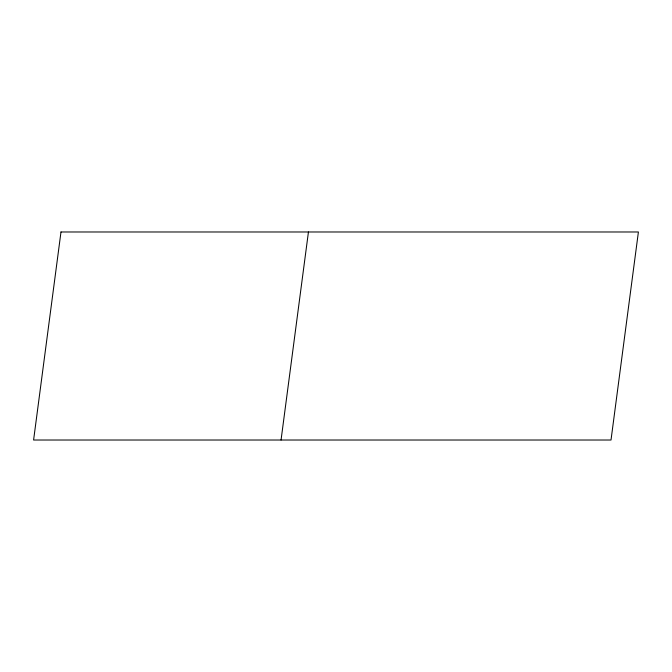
<?xml version="1.0" encoding="UTF-8"?>
<svg xmlns="http://www.w3.org/2000/svg" width="672" height="672" viewBox="0 0 672 672"><rect width="100%" height="100%" fill="white"/><g stroke="black" fill="none" stroke-linecap="round" stroke-linejoin="round"><path stroke-width="1.01" d="M281.056 440.017L308.44 231.983M60.984 231.983L33.6 440.017L611.016 440.017L638.4 231.983L60.984 231.983"/></g></svg>
